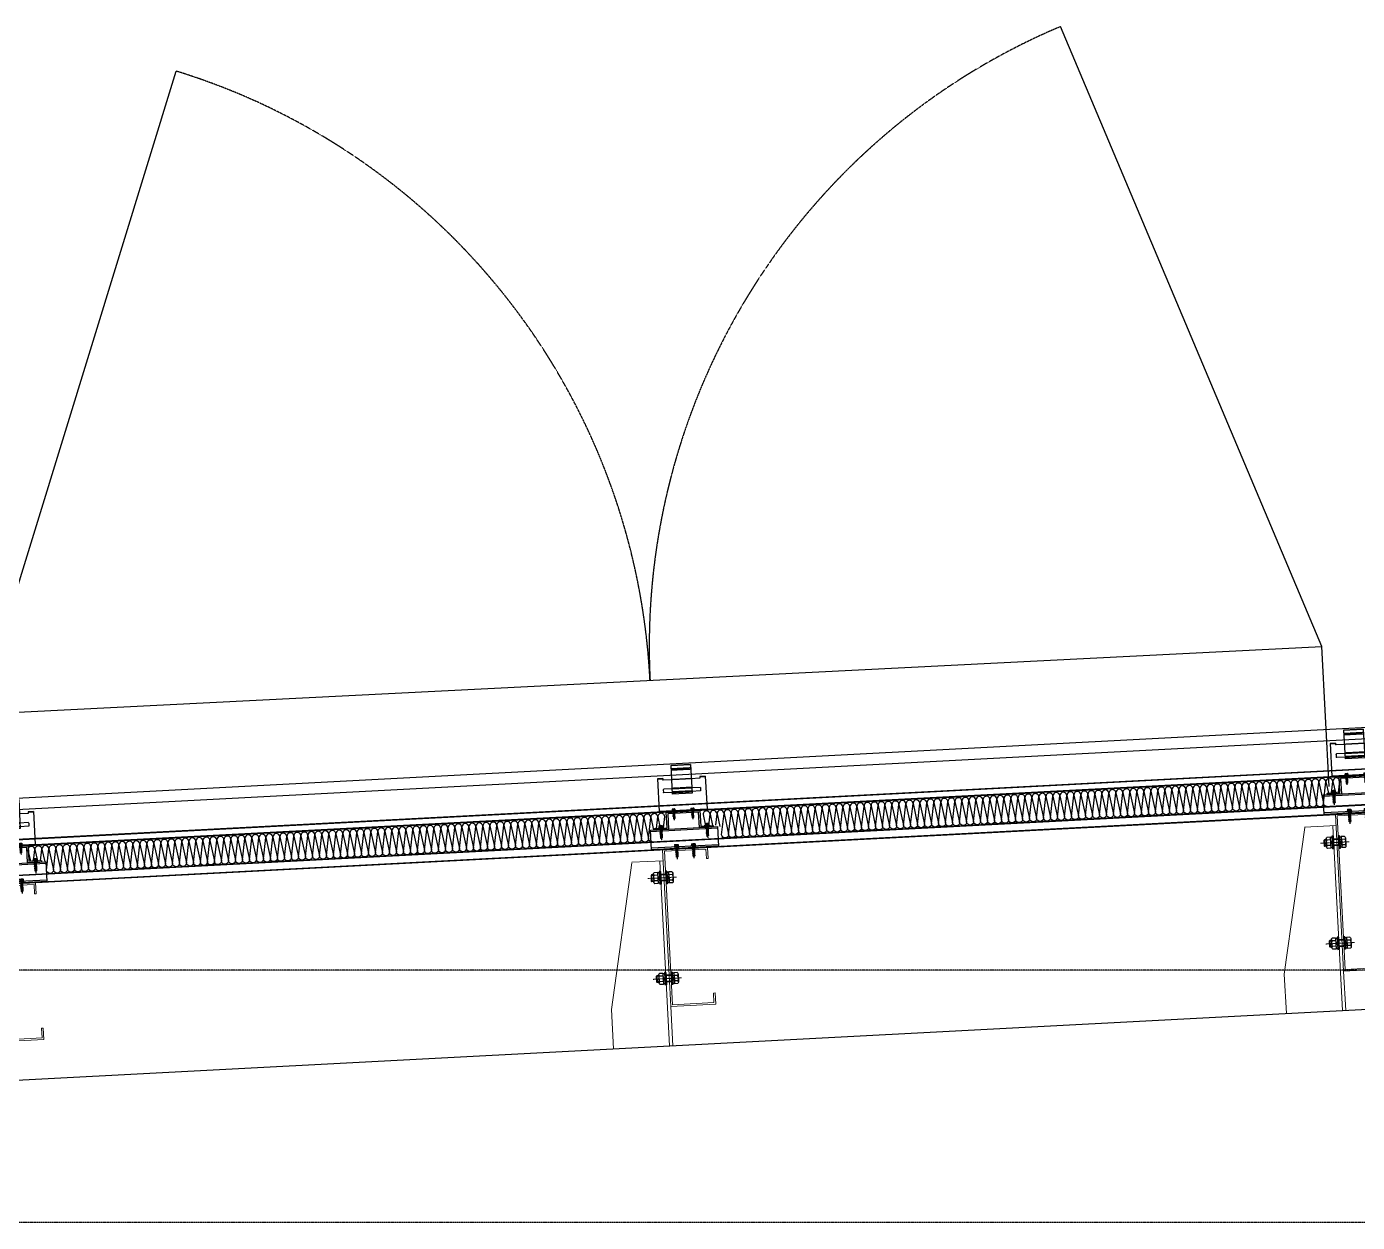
# Model space of a CAD drawing. Extents: x -599358 to 2865263, y -1062760 to 486533.
# Drawn here: x 1855521 to 1857895, y -661110 to -658977 of the extents above; entities that cross this region are included whole.
import ezdxf

# ---------------------------------------------------------------- set-up
doc = ezdxf.new("R2010")
doc.units = 0
for name, pattern in [('__DASH', [0.35, 0.25, -0.1]), ('CENTER', [2, 1.25, -0.25, 0.25, -0.25]), ('CENTER2', [28.575, 19.05, -3.175, 3.175, -3.175]), ('CONTINUOUS0', [0]), ('CONTINUOUS1', [0]), ('DASH', [0.35, 0.25, -0.1]), ('DOTE', [2.42, 2, -0.2, 0.02, -0.2])]:
    doc.linetypes.add(name, pattern=pattern)
for name, color, linetype in [('003_THICK', 7, 'CONTINUOUS1'), ('004_THIN', 6, 'CONTINUOUS0'), ('A-AXIS-DOTE', 14, 'DOTE'), ('A-LIN-V', 9, 'Continuous'), ('BWM', 8, 'Continuous'), ('PJ', 151, 'Continuous'), ('SEAMLOK75 - SHEET', 6, 'Continuous'), ('ZX', 1, 'CENTER2')]:
    doc.layers.add(name, color=color, linetype=linetype)
for name, color, linetype, lineweight in [('C18', 4, 'CENTER', 13), ('S-dim', 81, 'Continuous', 0), ('粗', 7, 'Continuous', 50), ('紧固件', 4, 'Continuous', 13)]:
    doc.layers.add(name, color=color, linetype=linetype, lineweight=lineweight)

# ---------------------------------------------------------------- blocks, each defined once
blk = doc.blocks.new('w432424324')
at = {"layer": 'A-LIN-V', "color": 2}
blk.add_line((-768354.7, 584057.5), (-759779.7, 584507.5), dxfattribs=at)
blk = doc.blocks.new('1231534634654')
at = {"layer": 'A-LIN-V'}
for points in [[(-1775094.8, 580710.3), (-1774628.2, 581815.9)], [(-1772697.8, 580589.7), (-1773051.1, 581736.5)], [(-1777491.8, 580830.9), (-1772697.8, 580589.7)], [(-1772710.4, 580340), (-1772697.8, 580589.7)]]:
    blk.add_lwpolyline(points, dxfattribs=at)
at = {"layer": 'A-LIN-V', "linetype": 'DASH'}
for centre, start, end in [((-1775094.8, 580710.3), 357.1196, 67.1196), ((-1772697.8, 580589.7), 107.1196, 177.1196)]:
    blk.add_arc(centre, 1200, start, end, dxfattribs=at)
blk = doc.blocks.new('42432')
at = {"layer": 'A-LIN-V', "rotation": 5.760755105663479}
blk.add_blockref('1231534634654', (125748.8, 181213.9), dxfattribs=at)
blk = doc.blocks.new('34t65')
at = {"color": 2, "ltscale": 50}
for p, q in [((1430037, 238183.4), (1430157, 238183.4)), ((1430037, 238148.4), (1430037, 238183.4)), ((1430037, 238180.9), (1430157, 238180.9)), ((1430157, 238183.4), (1430157, 238148.4)), ((1430157, 238150.9), (1430037, 238150.9)), ((1430157, 238148.4), (1430037, 238148.4))]:
    blk.add_line(p, q, dxfattribs=at)
blk = doc.blocks.new('*U1726')
at = {"layer": 'PJ'}
for p, q in [((-4.4, 0.5), (-4.4, 0)), ((4.4, 0), (-4.4, 0)), ((-4.1, 0.8), (-3.1, 1)), ((4.1, 0.8), (-4.1, 0.8)), ((-3.1, 3.9), (-3.1, 1)), ((3.1, 1), (-3.1, 1)), ((2.3, 4.2), (-2.3, 4.2)), ((-2, 0.8), (-1.5, 1)), ((-1.5, 3.9), (-1.5, 1)), ((-1.5, 0), (-1.5, -1.6)), ((1.5, 3.9), (1.5, 1)), ((2.2, 0.8), (1.5, 1)), ((1.5, 0), (1.5, -1.1)), ((3.1, 3.9), (3.1, 1)), ((4.1, 0.8), (3.1, 1)), ((4.4, 0.5), (4.4, 0)), ((-2.1, -1.9), (2.1, -1.4)), ((-2.1, -1.9), (-1.5, -1.6)), ((-2.1, -1.9), (-1.5, -2.2)), ((-2.1, -3.3), (2.1, -2.8)), ((-2.1, -3.3), (-1.5, -3)), ((-2.1, -3.3), (-1.5, -3.6)), ((-2.1, -4.7), (2.1, -4.2)), ((-2.1, -4.7), (-1.5, -4.4)), ((-2.1, -4.7), (-1.5, -5)), ((-2.1, -6.1), (2.1, -5.6)), ((-2.1, -6.1), (-1.5, -5.8)), ((-2.1, -6.1), (-1.5, -6.4)), ((-2.1, -7.5), (2.1, -7)), ((-2.1, -7.5), (-1.5, -7.2)), ((-2.1, -7.5), (-1.5, -7.8)), ((-2.1, -8.9), (2.1, -8.4)), ((-2.1, -8.9), (-1.5, -8.6)), ((-2.1, -8.9), (-1.5, -9.2)), ((-2.1, -10.3), (2.1, -9.8)), ((-2.1, -10.3), (-1.5, -10)), ((-2.1, -10.3), (-1.5, -10.6)), ((-2.1, -11.7), (2.1, -11.2)), ((-2.1, -11.7), (-1.5, -11.4)), ((-2.1, -11.7), (-1.5, -12)), ((-2.1, -13.1), (-1.5, -12.8)), ((-2.1, -13.1), (-1.1, -13)), ((-2.1, -13.1), (-1.5, -13.4)), ((-1.5, -1.6), (1.5, -1.1)), ((-1.5, -2.2), (1.5, -1.7)), ((-1.5, -2.2), (-1.5, -3)), ((-1.5, -3), (1.5, -2.5)), ((-1.5, -3.6), (1.5, -3.1)), ((-1.5, -3.6), (-1.5, -4.4)), ((-1.5, -4.4), (1.5, -3.9)), ((-1.5, -5), (1.5, -4.5)), ((-1.5, -5), (-1.5, -5.8)), ((-1.5, -5.8), (1.5, -5.3)), ((-1.5, -6.4), (1.5, -5.9)), ((-1.5, -6.4), (-1.5, -7.2)), ((-1.5, -7.2), (1.5, -6.7)), ((-1.5, -7.8), (1.5, -7.3)), ((-1.5, -7.8), (-1.5, -8.6)), ((-1.5, -8.6), (1.5, -8.1)), ((-1.5, -9.2), (1.5, -8.7)), ((-1.5, -9.2), (-1.5, -10)), ((-1.5, -10), (1.5, -9.5)), ((-1.5, -10.6), (1.5, -10.1)), ((-1.5, -10.6), (-1.5, -11.4)), ((-1.5, -11.4), (1.5, -10.9)), ((-1.5, -12), (1.5, -11.5)), ((-1.5, -12), (-1.5, -12.8)), ((-1.5, -12.8), (-1, -12.7)), ((-1.5, -13.4), (-1.5, -17.2)), ((-1.5, -13.4), (-1.3, -13.4)), ((0, -18.6), (-1.5, -17.2)), ((0, -18.6), (1.5, -17.2)), ((0.6, -12.4), (1.5, -12.3)), ((0.7, -12.8), (2.1, -12.6)), ((0.7, -13), (1.5, -12.9)), ((0.7, -13.8), (1.5, -13.7)), ((0.7, -14.2), (2.1, -14)), ((0.7, -14.4), (1.5, -14.3)), ((1.5, -0.3), (1.5, -1.1)), ((2.1, -1.4), (1.5, -1.1)), ((2.1, -1.4), (1.5, -1.7)), ((1.5, -1.7), (1.5, -2.5)), ((2.1, -2.8), (1.5, -2.5)), ((2.1, -2.8), (1.5, -3.1)), ((1.5, -3.1), (1.5, -3.9)), ((2.1, -4.2), (1.5, -3.9)), ((2.1, -4.2), (1.5, -4.5)), ((1.5, -4.5), (1.5, -5.3)), ((2.1, -5.6), (1.5, -5.3)), ((2.1, -5.6), (1.5, -5.9)), ((1.5, -5.9), (1.5, -6.7)), ((2.1, -7), (1.5, -6.7)), ((2.1, -7), (1.5, -7.3)), ((1.5, -7.3), (1.5, -8.1)), ((2.1, -8.4), (1.5, -8.1)), ((2.1, -8.4), (1.5, -8.7)), ((1.5, -8.7), (1.5, -9.5)), ((2.1, -9.8), (1.5, -9.5)), ((2.1, -9.8), (1.5, -10.1)), ((1.5, -10.1), (1.5, -10.9)), ((2.1, -11.2), (1.5, -10.9)), ((2.1, -11.2), (1.5, -11.5)), ((1.5, -11.5), (1.5, -12.3)), ((2.1, -12.6), (1.5, -12.3)), ((2.1, -12.6), (1.5, -12.9)), ((1.5, -12.9), (1.5, -13.7)), ((2.1, -14), (1.5, -13.7)), ((2.1, -14), (1.5, -14.3)), ((1.5, -14.3), (1.5, -17.2))]:
    blk.add_line(p, q, dxfattribs=at)
blk.add_lwpolyline([(0, -18.6), (0.7, -14.4), (0.7, -12.7, 0.417657), (0.4, -12.4, 0.097062), (-1, -12.7), (-1.5, -13.8)], format="xyb", dxfattribs=at)
for centre, radius, start, end in [((-4.1, 0.5), 0.3, 90, 180), ((-2.3, 3.3), 0.951, 35.4009, 144.5991), ((0, 1), 3.2, 61.0594, 118.9406), ((2.3, 3.3), 0.951, 35.4009, 144.5991), ((4.1, 0.5), 0.3, 0, 90)]:
    blk.add_arc(centre, radius, start, end, dxfattribs=at)
at = {"layer": 'ZX', "ltscale": 0.2}
blk.add_line((0, 4.9), (0, -21), dxfattribs=at)
blk = doc.blocks.new('A$C2F3B4A73')
at = {"layer": '粗', "lineweight": -2}
for p, q in [((25.2, 101.1), (60.4, 101.1)), ((25.2, 101.1), (25.2, 49.6)), ((60.4, 101.1), (60.4, 49.6)), ((0, 78.7), (9.6, 78.7)), ((0, 78.7), (0, 19.8)), ((9.6, 78.7), (9.6, 76.3)), ((10.4, 75.5), (25.2, 75.5)), ((60.4, 75.5), (75.2, 75.5)), ((76, 78.7), (85.6, 78.7)), ((76, 78.7), (76, 76.3)), ((85.6, 78.7), (85.6, 19.8)), ((9.6, 58.4), (9.6, 53.6)), ((10.4, 59.2), (25.2, 59.2)), ((10.4, 52.8), (25.2, 52.8)), ((25.2, 58.4), (60.4, 58.4)), ((25.2, 53.6), (60.4, 53.6)), ((25.2, 49.6), (60.4, 49.6)), ((60.4, 59.2), (75.2, 59.2)), ((60.4, 52.8), (75.2, 52.8)), ((76, 58.4), (76, 53.6)), ((0, 19.8), (85.6, 19.8)), ((0, 18.8), (0, 19.8)), ((0, 18.8), (85.6, 18.8)), ((14.4, 19.8), (14.4, 18.8)), ((71.2, 19.8), (71.2, 18.8)), ((85.6, 19.8), (85.6, 18.8))]:
    blk.add_line(p, q, dxfattribs=at)
at = {"layer": '粗', "linetype": 'DASH', "lineweight": -2}
for p, q in [((25.2, 100.6), (60.4, 100.6)), ((0, 77.7), (9.6, 77.7)), ((25.2, 94.7), (60.4, 94.7)), ((25.2, 92.3), (60.4, 92.3)), ((25.2, 75.5), (60.4, 75.5)), ((76, 77.7), (85.6, 77.7)), ((25.2, 60), (60.4, 60)), ((25.2, 59.2), (60.4, 59.2)), ((25.2, 52.8), (60.4, 52.8)), ((25.2, 52), (60.4, 52)), ((16, 19.8), (16, 18.8)), ((21.6, 19.8), (21.6, 18.8)), ((29.6, 19.8), (29.6, 18.8)), ((35.2, 19.8), (35.2, 18.8)), ((50.4, 19.8), (50.4, 18.8)), ((56, 19.8), (56, 18.8)), ((64, 19.8), (64, 18.8)), ((69.6, 19.8), (69.6, 18.8))]:
    blk.add_line(p, q, dxfattribs=at)
at = {"layer": '粗', "lineweight": -2}
for centre, start, end in [((10.4, 76.3), 180, 270), ((75.2, 76.3), 270, 0), ((10.4, 58.4), 90, 180), ((10.4, 53.6), 180, 270), ((75.2, 58.4), 0, 90), ((75.2, 53.6), 270, 0)]:
    blk.add_arc(centre, 0.8, start, end, dxfattribs=at)
at = {"layer": '紧固件', "color": 2, "yscale": 0.8, "zscale": 0.8}
for p, xscale in [((26.1, 19.8), 0.8), ((59.5, 19.8), -0.8)]:
    blk.add_blockref('*U1726', p, dxfattribs=dict(at, xscale=xscale))
blk = doc.blocks.new('A$C51791418')
blk.add_blockref('A$C2F3B4A73', (-42.8, -15.8))
blk = doc.blocks.new('*U1756')
at = {"layer": '003_THICK', "color": 2}
for points in [[(-11, 13.1, 0.611769), (-11, 6.5, 0.611769)], [(-11, 6.5, 0.305859), (-11, -6.5, 0.305859)], [(31.2, 6.5, 0.61177), (31.2, 13.1, 0.61177)], [(31.2, -6.5, 0.305858), (31.2, 6.5, 0.305858)], [(-11, -6.5, 0.611769), (-11, -13.1, 0.611769)], [(31.2, -13.1, 0.61177), (31.2, -6.5, 0.61177)]]:
    blk.add_lwpolyline(points, format="xyb", dxfattribs=at)
for points in [[(-13, 9.8), (-13, -9.8)], [(-11, 13.1), (-3, 13.1)], [(-11, 6.5), (-3, 6.5)], [(-3.6, 8), (-3.6, -8)], [(-3, 13.1), (-3, -13.1)], [(-3, 12.1), (1.1, 12.1)], [(-3, 0), (1.1, 4.1)], [(-3, -4.1), (1.1, 0)], [(1.1, 15), (4.1, 15)], [(1.1, 15), (1.1, -15)], [(4.1, 15), (4.1, -15)], [(4.1, 8), (16.1, 8)], [(16.1, 15), (16.1, -15)], [(16.1, 15), (19.1, 15)], [(19.1, 15), (19.1, -15)], [(19.1, 12.1), (23.2, 12.1)], [(19.1, 0), (23.2, 4.1)], [(23.2, 13.1), (23.2, -13.1)], [(23.2, 13.1), (31.2, 13.1)], [(23.2, 6.5), (31.2, 6.5)], [(33.2, 9.8), (33.2, -9.8)], [(33.2, 8), (37.5, 8)], [(37.5, 8), (37.5, -8)], [(37.5, 8), (39, 6.5)], [(39, 6.5), (39, -6.5)], [(-11, -6.5), (-3, -6.5)], [(-11, -13.1), (-3, -13.1)], [(-3, -12.1), (1.1, -12.1)], [(1.1, -15), (4.1, -15)], [(4.1, -8), (16.1, -8)], [(16.1, -15), (19.1, -15)], [(19.1, -4.1), (23.2, 0)], [(19.1, -12.1), (23.2, -12.1)], [(23.2, -6.5), (31.2, -6.5)], [(23.2, -13.1), (31.2, -13.1)], [(33.2, -8), (37.5, -8)], [(37.5, -8), (39, -6.5)]]:
    blk.add_lwpolyline(points, dxfattribs=at)
at = {"layer": '004_THIN', "color": 2}
for points in [[(-3.6, 6.5), (16.1, 6.5)], [(33.2, 6.5), (39, 6.5)], [(-3.6, -6.5), (16.1, -6.5)], [(33.2, -6.5), (39, -6.5)]]:
    blk.add_lwpolyline(points, dxfattribs=at)
at = {"layer": 'C18', "color": 1, "ltscale": 0.6}
blk.add_lwpolyline([(-21, 0), (47, 0)], dxfattribs=at)
blk = doc.blocks.new('*U1755')
at = {"layer": '003_THICK', "color": 2}
for points in [[(-11, 13.1, 0.611769), (-11, 6.5, 0.611769)], [(-11, 6.5, 0.305859), (-11, -6.5, 0.305859)], [(31.2, 6.5, 0.61177), (31.2, 13.1, 0.61177)], [(31.2, -6.5, 0.305858), (31.2, 6.5, 0.305858)], [(-11, -6.5, 0.611769), (-11, -13.1, 0.611769)], [(31.2, -13.1, 0.61177), (31.2, -6.5, 0.61177)]]:
    blk.add_lwpolyline(points, format="xyb", dxfattribs=at)
for points in [[(-13, 9.8), (-13, -9.8)], [(-11, 13.1), (-3, 13.1)], [(-11, 6.5), (-3, 6.5)], [(-3.6, 8), (-3.6, -8)], [(-3, 13.1), (-3, -13.1)], [(-3, 12.1), (1.1, 12.1)], [(-3, 0), (1.1, 4.1)], [(-3, -4.1), (1.1, 0)], [(1.1, 15), (4.1, 15)], [(1.1, 15), (1.1, -15)], [(4.1, 15), (4.1, -15)], [(4.1, 8), (16.1, 8)], [(16.1, 15), (16.1, -15)], [(16.1, 15), (19.1, 15)], [(19.1, 15), (19.1, -15)], [(19.1, 12.1), (23.2, 12.1)], [(19.1, 0), (23.2, 4.1)], [(23.2, 13.1), (23.2, -13.1)], [(23.2, 13.1), (31.2, 13.1)], [(23.2, 6.5), (31.2, 6.5)], [(33.2, 9.8), (33.2, -9.8)], [(33.2, 8), (37.5, 8)], [(37.5, 8), (37.5, -8)], [(37.5, 8), (39, 6.5)], [(39, 6.5), (39, -6.5)], [(-11, -6.5), (-3, -6.5)], [(-11, -13.1), (-3, -13.1)], [(-3, -12.1), (1.1, -12.1)], [(1.1, -15), (4.1, -15)], [(4.1, -8), (16.1, -8)], [(16.1, -15), (19.1, -15)], [(19.1, -4.1), (23.2, 0)], [(19.1, -12.1), (23.2, -12.1)], [(23.2, -6.5), (31.2, -6.5)], [(23.2, -13.1), (31.2, -13.1)], [(33.2, -8), (37.5, -8)], [(37.5, -8), (39, -6.5)]]:
    blk.add_lwpolyline(points, dxfattribs=at)
at = {"layer": '004_THIN', "color": 2}
for points in [[(-3.6, 6.5), (16.1, 6.5)], [(33.2, 6.5), (39, 6.5)], [(-3.6, -6.5), (16.1, -6.5)], [(33.2, -6.5), (39, -6.5)]]:
    blk.add_lwpolyline(points, dxfattribs=at)
at = {"layer": 'C18', "color": 1, "ltscale": 0.6}
blk.add_lwpolyline([(-21, 0), (47, 0)], dxfattribs=at)
blk = doc.blocks.new('1112')
at = {"color": 2}
blk.add_lwpolyline([(1432456, 238570.9), (1432478.5, 238570.9), (1432478.5, 238598.4), (1432538.5, 238598.4), (1432538.5, 238570.9), (1432561, 238570.9), (1432561, 238568.4), (1432536, 238568.4), (1432536, 238595.9), (1432481, 238595.9), (1432481, 238568.4), (1432456, 238568.4)], close=True, dxfattribs=at)
at = {"layer": 'S-dim', "ltscale": 10}
for p, q in [((1432412.5, 238511.6), (1432362.5, 238252.3)), ((1432412.5, 238512.7), (1432468.5, 238512.7)), ((1432462.5, 238511.6), (1432462.5, 238182.3)), ((1432362.5, 238252.3), (1432362.5, 238182.3)), ((1432468.5, 238252.3), (1432468.5, 238182.3)), ((1432362.5, 238182.3), (1432468.5, 238182.3))]:
    blk.add_line(p, q, dxfattribs=at)
at = {"layer": 'S-dim', "color": 6, "ltscale": 10}
blk.add_lwpolyline([(1432548.5, 238512.3), (1432548.5, 238532.3), (1432468.5, 238532.3), (1432468.5, 238252.3), (1432548.5, 238252.3), (1432548.5, 238272.3), (1432545.5, 238272.3), (1432545.5, 238255.3), (1432471.5, 238255.3), (1432471.5, 238529.3), (1432545.5, 238529.3), (1432545.5, 238512.3)], close=True, dxfattribs=at)
blk.add_blockref('34t65', (2411.5, 385))
at = {"xscale": -0.7500000000000001, "yscale": 0.7500000000000001, "zscale": 0.7500000000000001, "rotation": 359.9999999722328}
for name, p in [('*U1756', (1432474.6, 238482.3)), ('*U1755', (1432474.6, 238302.3))]:
    blk.add_blockref(name, p, dxfattribs=at)
at = {"layer": 'SEAMLOK75 - SHEET', "xscale": -1}
blk.add_blockref('A$C51791418', (1432508.5, 238596.4), dxfattribs=at)
at = {"layer": '紧固件', "xscale": -1.023999999801318, "yscale": 1.023999999801318, "zscale": 1.023999999801318}
for p in [(1432467.3, 238570.9), (1432549.8, 238570.9, 0), (1432493.5, 238535.9), (1432523.5, 238535.9)]:
    blk.add_blockref('*U1726', p, dxfattribs=at)

msp = doc.modelspace()

# ---------------------------------------------------------------- linework, layer by layer
at = {"color": 1, "ltscale": 50}
for p, q in [((1859245.3, -660241.7), (1850826.3, -660683.5)), ((1859245.3, -660243.2), (1850826.3, -660685))]:
    msp.add_line(p, q, dxfattribs=at)
at = {"color": 4, "ltscale": 50}
for p, q in [((1850836.7, -660735.6), (1859245.4, -660294.4, 0)), ((1850836.7, -660736.4), (1859245.4, -660295.2, 0)), ((1850836.7, -660749.9), (1859245.4, -660308.6, 0)), ((1850836.7, -660750.7), (1859245.4, -660309.4, 0))]:
    msp.add_line(p, q, dxfattribs=at)
at = {"color": 2, "ltscale": 50}
msp.add_line((1850836.7, -660749.6), (1859245.4, -660308.3, 0), dxfattribs=at)
at = {"layer": 'A-AXIS-DOTE', "linetype": '__DASH', "ltscale": 2}
for p, q in [((1930835.3, -660659.9), (1839476.3, -660659.9)), ((1930835.3, -661109.9), (1839476.3, -661109.9))]:
    msp.add_line(p, q, dxfattribs=at)
at = {"layer": 'BWM', "elevation": 0}
for points in [[(1857840.8, -660368.1, -0.414214), (1857834.3, -660362.2), (1857838.6, -660324.4, 1), (1857826.1, -660325.1), (1857834.3, -660362.2, -1), (1857821.8, -660362.8), (1857826.1, -660325.1, 1), (1857813.6, -660325.7), (1857821.8, -660362.8, -1), (1857809.3, -660363.5), (1857813.6, -660325.7, 1), (1857801.1, -660326.4), (1857809.3, -660363.5, -1), (1857796.8, -660364.1), (1857801.1, -660326.4, 1), (1857788.6, -660327), (1857796.8, -660364.1, -1), (1857784.3, -660364.8), (1857788.6, -660327, 1), (1857776.1, -660327.7), (1857784.3, -660364.8, -1), (1857771.9, -660365.4), (1857776.1, -660327.7, 1), (1857763.7, -660328.3), (1857771.9, -660365.4, -1), (1857759.4, -660366.1), (1857763.7, -660328.3, 1), (1857751.2, -660329), (1857759.4, -660366.1, -1), (1857746.9, -660366.8), (1857751.2, -660329, 1), (1857738.7, -660329.7), (1857746.9, -660366.8, -1), (1857734.4, -660367.4), (1857738.7, -660329.7, 1), (1857726.2, -660330.3), (1857734.4, -660367.4, -1), (1857721.9, -660368.1), (1857726.2, -660330.3, 1), (1857713.7, -660331), (1857721.9, -660368.1, -1), (1857709.4, -660368.7), (1857713.7, -660331, 1), (1857701.2, -660331.6), (1857709.4, -660368.7, -1), (1857697, -660369.4), (1857701.2, -660331.6, 1), (1857688.8, -660332.3), (1857697, -660369.4, -1), (1857684.5, -660370), (1857688.8, -660332.3, 1), (1857676.3, -660332.9), (1857684.5, -660370, -1), (1857672, -660370.7), (1857676.3, -660332.9, 1), (1857663.8, -660333.6), (1857672, -660370.7, -1), (1857659.5, -660371.3), (1857663.8, -660333.6, 1), (1857651.3, -660334.2), (1857659.5, -660371.3, -1), (1857647, -660372), (1857651.3, -660334.2, 1), (1857638.8, -660334.9), (1857647, -660372, -1), (1857634.6, -660372.6), (1857638.8, -660334.9, 1), (1857626.3, -660335.5), (1857634.6, -660372.6, -1), (1857622.1, -660373.3), (1857626.3, -660335.5, 1), (1857613.9, -660336.2), (1857622.1, -660373.3, -1), (1857609.6, -660374), (1857613.9, -660336.2, 1), (1857601.4, -660336.9), (1857609.6, -660374, -1), (1857597.1, -660374.6), (1857601.4, -660336.9, 1), (1857588.9, -660337.5), (1857597.1, -660374.6, -1), (1857584.6, -660375.3), (1857588.9, -660337.5, 1), (1857576.4, -660338.2), (1857584.6, -660375.3, -1), (1857572.1, -660375.9), (1857576.4, -660338.2, 1), (1857563.9, -660338.8), (1857572.1, -660375.9, -1), (1857559.7, -660376.6), (1857563.9, -660338.8, 1), (1857551.4, -660339.5), (1857559.7, -660376.6, -1), (1857547.2, -660377.2), (1857551.4, -660339.5, 1), (1857539, -660340.1), (1857547.2, -660377.2, -1), (1857534.7, -660377.9), (1857539, -660340.1, 1), (1857526.5, -660340.8), (1857534.7, -660377.9, -1), (1857522.2, -660378.5), (1857526.5, -660340.8, 1), (1857514, -660341.4), (1857522.2, -660378.5, -1), (1857509.7, -660379.2), (1857514, -660341.4, 1), (1857501.5, -660342.1), (1857509.7, -660379.2, -1), (1857497.2, -660379.9), (1857501.5, -660342.1, 1), (1857489, -660342.8), (1857497.2, -660379.9, -1), (1857484.8, -660380.5), (1857489, -660342.8, 1), (1857476.5, -660343.4), (1857484.8, -660380.5, -1), (1857472.3, -660381.2), (1857476.5, -660343.4, 1), (1857464.1, -660344.1), (1857472.3, -660381.2, -1), (1857459.8, -660381.8), (1857464.1, -660344.1, 1), (1857451.6, -660344.7), (1857459.8, -660381.8, -1), (1857447.3, -660382.5), (1857451.6, -660344.7, 1), (1857439.1, -660345.4), (1857447.3, -660382.5, -1), (1857434.8, -660383.1), (1857439.1, -660345.4, 1), (1857426.6, -660346), (1857434.8, -660383.1, -1), (1857422.3, -660383.8), (1857426.6, -660346, 1), (1857414.1, -660346.7), (1857422.3, -660383.8, -1), (1857409.9, -660384.4), (1857414.1, -660346.7, 1), (1857401.7, -660347.3), (1857409.9, -660384.4, -1), (1857397.4, -660385.1), (1857401.7, -660347.3, 1), (1857389.2, -660348), (1857397.4, -660385.1, -1), (1857384.9, -660385.8), (1857389.2, -660348, 1), (1857376.7, -660348.6), (1857384.9, -660385.8, -1), (1857372.4, -660386.4), (1857376.7, -660348.6, 1), (1857364.2, -660349.3), (1857372.4, -660386.4, -1), (1857359.9, -660387.1), (1857364.2, -660349.3, 1), (1857351.7, -660350), (1857359.9, -660387.1, -1), (1857347.4, -660387.7), (1857351.7, -660350, 1), (1857339.2, -660350.6), (1857347.4, -660387.7, -1), (1857335, -660388.4), (1857339.2, -660350.6, 1), (1857326.8, -660351.3), (1857335, -660388.4, -1), (1857322.5, -660389), (1857326.8, -660351.3, 1), (1857314.3, -660351.9), (1857322.5, -660389, -1), (1857310, -660389.7), (1857314.3, -660351.9, 1), (1857301.8, -660352.6), (1857310, -660389.7, -1), (1857297.5, -660390.3), (1857301.8, -660352.6, 1), (1857289.3, -660353.2), (1857297.5, -660390.3, -1), (1857285, -660391), (1857289.3, -660353.2, 1), (1857276.8, -660353.9), (1857285, -660391, -1), (1857272.5, -660391.6), (1857276.8, -660353.9, 1), (1857264.3, -660354.5), (1857272.5, -660391.6, -1), (1857260.1, -660392.3), (1857264.3, -660354.5, 1), (1857251.9, -660355.2), (1857260.1, -660392.3, -1), (1857247.6, -660393), (1857251.9, -660355.2, 1), (1857239.4, -660355.9), (1857247.6, -660393, -1), (1857235.1, -660393.6), (1857239.4, -660355.9, 1), (1857226.9, -660356.5), (1857235.1, -660393.6, -1), (1857222.6, -660394.3), (1857226.9, -660356.5, 1), (1857214.4, -660357.2), (1857222.6, -660394.3, -1), (1857210.1, -660394.9), (1857214.4, -660357.2, 1), (1857201.9, -660357.8), (1857210.1, -660394.9, -1), (1857197.7, -660395.6), (1857201.9, -660357.8, 1), (1857189.4, -660358.5), (1857197.7, -660395.6, -1), (1857185.2, -660396.2), (1857189.4, -660358.5, 1), (1857177, -660359.1), (1857185.2, -660396.2, -1), (1857172.7, -660396.9), (1857177, -660359.1, 1), (1857164.5, -660359.8), (1857172.7, -660396.9, -1), (1857160.2, -660397.5), (1857164.5, -660359.8, 1), (1857152, -660360.4), (1857160.2, -660397.5, -1), (1857147.7, -660398.2), (1857152, -660360.4, 1), (1857139.5, -660361.1), (1857147.7, -660398.2, -1), (1857135.2, -660398.9), (1857139.5, -660361.1, 1), (1857127, -660361.7), (1857135.2, -660398.9, -1), (1857122.8, -660399.5), (1857127, -660361.7, 1), (1857114.5, -660362.4), (1857122.8, -660399.5, -1), (1857110.3, -660400.2), (1857114.5, -660362.4, 1), (1857102.1, -660363.1), (1857110.3, -660400.2, -1), (1857097.8, -660400.8), (1857102.1, -660363.1, 1), (1857089.6, -660363.7), (1857097.8, -660400.8, -1), (1857085.3, -660401.5), (1857089.6, -660363.7, 1), (1857077.1, -660364.4), (1857085.3, -660401.5, -1), (1857072.8, -660402.1), (1857077.1, -660364.4, 1), (1857064.6, -660365), (1857072.8, -660402.1, -1), (1857060.3, -660402.8), (1857064.6, -660365, 1), (1857052.1, -660365.7), (1857060.3, -660402.8, -1), (1857047.9, -660403.4), (1857052.1, -660365.7, 1), (1857039.7, -660366.3), (1857047.9, -660403.4, -1), (1857035.4, -660404.1), (1857039.7, -660366.3, 1), (1857027.2, -660367), (1857035.4, -660404.1, -1), (1857022.9, -660404.7), (1857027.2, -660367, 1), (1857014.7, -660367.6), (1857022.9, -660404.7, -1), (1857010.4, -660405.4), (1857014.7, -660367.6, 1), (1857002.2, -660368.3), (1857010.4, -660405.4, -1), (1856997.9, -660406.1), (1857002.2, -660368.3, 1), (1856989.7, -660369), (1856997.9, -660406.1, -1), (1856985.4, -660406.7), (1856989.7, -660369, 1), (1856977.2, -660369.6), (1856985.4, -660406.7, -1), (1856973, -660407.4), (1856977.2, -660369.6, 1), (1856964.8, -660370.3), (1856973, -660407.4, -1), (1856960.5, -660408), (1856964.8, -660370.3, 1), (1856952.3, -660370.9), (1856960.5, -660408, -1), (1856948, -660408.7), (1856952.3, -660370.9, 1), (1856939.8, -660371.6), (1856948, -660408.7, -1), (1856935.5, -660409.3), (1856939.8, -660371.6, 1), (1856927.3, -660372.2), (1856935.5, -660409.3, -1), (1856923, -660410), (1856927.3, -660372.2, 1), (1856914.8, -660372.9), (1856923, -660410, -1), (1856910.5, -660410.6), (1856914.8, -660372.9, 1), (1856902.3, -660373.5), (1856910.5, -660410.6, -1), (1856898.1, -660411.3), (1856902.3, -660373.5, 1), (1856889.9, -660374.2), (1856898.1, -660411.3, -1), (1856885.6, -660412), (1856889.9, -660374.2, 1), (1856877.4, -660374.9), (1856885.6, -660412, -1), (1856873.1, -660412.6), (1856877.4, -660374.9, 1), (1856864.9, -660375.5), (1856873.1, -660412.6, -1), (1856860.6, -660413.3), (1856864.9, -660375.5, 1), (1856852.4, -660376.2), (1856860.6, -660413.3, -1), (1856848.1, -660413.9), (1856852.4, -660376.2, 1), (1856839.9, -660376.8), (1856848.1, -660413.9, -1), (1856835.7, -660414.6), (1856839.9, -660376.8, 1), (1856827.4, -660377.5), (1856835.7, -660414.6, -1), (1856823.2, -660415.2), (1856827.4, -660377.5, 1), (1856815, -660378.1), (1856823.2, -660415.2, -1), (1856810.7, -660415.9), (1856815, -660378.1, 1), (1856802.5, -660378.8), (1856810.7, -660415.9, -1), (1856798.2, -660416.5), (1856802.5, -660378.8, 1), (1856790, -660379.4), (1856798.2, -660416.5, -1), (1856785.7, -660417.2), (1856790, -660379.4, 1), (1856777.5, -660380.1), (1856785.7, -660417.2, -1), (1856773.2, -660417.8), (1856777.5, -660380.1, 1), (1856765, -660380.7), (1856773.2, -660417.8, -1), (1856760.8, -660418.5), (1856765, -660380.7, 1), (1856752.5, -660381.4), (1856757.5, -660403.8)], [(1857848.7, -660344), (1857851, -660323.8, 1), (1857838.6, -660324.4), (1857843.5, -660346.8)], [(1857861.2, -660343.4), (1857863.5, -660323.1, 1), (1857851, -660323.8), (1857855.4, -660343.7)], [(1856636.7, -660431.3, -0.414214), (1856630.1, -660425.4), (1856634.4, -660387.6, 1), (1856621.9, -660388.3), (1856630.1, -660425.4, -1), (1856617.6, -660426), (1856621.9, -660388.3, 1), (1856609.4, -660388.9), (1856617.6, -660426, -1), (1856605.2, -660426.7), (1856609.4, -660388.9, 1), (1856597, -660389.6), (1856605.2, -660426.7, -1), (1856592.7, -660427.3), (1856597, -660389.6, 1), (1856584.5, -660390.2), (1856592.7, -660427.3, -1), (1856580.2, -660428), (1856584.5, -660390.2, 1), (1856572, -660390.9), (1856580.2, -660428, -1), (1856567.7, -660428.6), (1856572, -660390.9, 1), (1856559.5, -660391.5), (1856567.7, -660428.6, -1), (1856555.2, -660429.3), (1856559.5, -660391.5, 1), (1856547, -660392.2), (1856555.2, -660429.3, -1), (1856542.8, -660429.9), (1856547, -660392.2, 1), (1856534.5, -660392.8), (1856542.8, -660429.9, -1), (1856530.3, -660430.6), (1856534.5, -660392.8, 1), (1856522.1, -660393.5), (1856530.3, -660430.6, -1), (1856517.8, -660431.3), (1856522.1, -660393.5, 1), (1856509.6, -660394.2), (1856517.8, -660431.3, -1), (1856505.3, -660431.9), (1856509.6, -660394.2, 1), (1856497.1, -660394.8), (1856505.3, -660431.9, -1), (1856492.8, -660432.6), (1856497.1, -660394.8, 1), (1856484.6, -660395.5), (1856492.8, -660432.6, -1), (1856480.3, -660433.2), (1856484.6, -660395.5, 1), (1856472.1, -660396.1), (1856480.3, -660433.2, -1), (1856467.9, -660433.9), (1856472.1, -660396.1, 1), (1856459.6, -660396.8), (1856467.9, -660433.9, -1), (1856455.4, -660434.5), (1856459.6, -660396.8, 1), (1856447.2, -660397.4), (1856455.4, -660434.5, -1), (1856442.9, -660435.2), (1856447.2, -660397.4, 1), (1856434.7, -660398.1), (1856442.9, -660435.2, -1), (1856430.4, -660435.8), (1856434.7, -660398.1, 1), (1856422.2, -660398.7), (1856430.4, -660435.8, -1), (1856417.9, -660436.5), (1856422.2, -660398.7, 1), (1856409.7, -660399.4), (1856417.9, -660436.5, -1), (1856405.4, -660437.2), (1856409.7, -660399.4, 1), (1856397.2, -660400), (1856405.4, -660437.2, -1), (1856393, -660437.8), (1856397.2, -660400, 1), (1856384.7, -660400.7), (1856393, -660437.8, -1), (1856380.5, -660438.5), (1856384.7, -660400.7, 1), (1856372.3, -660401.4), (1856380.5, -660438.5, -1), (1856368, -660439.1), (1856372.3, -660401.4, 1), (1856359.8, -660402), (1856368, -660439.1, -1), (1856355.5, -660439.8), (1856359.8, -660402, 1), (1856347.3, -660402.7), (1856355.5, -660439.8, -1), (1856343, -660440.4), (1856347.3, -660402.7, 1), (1856334.8, -660403.3), (1856343, -660440.4, -1), (1856330.5, -660441.1), (1856334.8, -660403.3, 1), (1856322.3, -660404), (1856330.5, -660441.1, -1), (1856318.1, -660441.7), (1856322.3, -660404, 1), (1856309.9, -660404.6), (1856318.1, -660441.7, -1), (1856305.6, -660442.4), (1856309.9, -660404.6, 1), (1856297.4, -660405.3), (1856305.6, -660442.4, -1), (1856293.1, -660443), (1856297.4, -660405.3, 1), (1856284.9, -660405.9), (1856293.1, -660443, -1), (1856280.6, -660443.7), (1856284.9, -660405.9, 1), (1856272.4, -660406.6), (1856280.6, -660443.7, -1), (1856268.1, -660444.4), (1856272.4, -660406.6, 1), (1856259.9, -660407.3), (1856268.1, -660444.4, -1), (1856255.6, -660445), (1856259.9, -660407.3, 1), (1856247.4, -660407.9), (1856255.6, -660445, -1), (1856243.2, -660445.7), (1856247.4, -660407.9, 1), (1856235, -660408.6), (1856243.2, -660445.7, -1), (1856230.7, -660446.3), (1856235, -660408.6, 1), (1856222.5, -660409.2), (1856230.7, -660446.3, -1), (1856218.2, -660447), (1856222.5, -660409.2, 1), (1856210, -660409.9), (1856218.2, -660447, -1), (1856205.7, -660447.6), (1856210, -660409.9, 1), (1856197.5, -660410.5), (1856205.7, -660447.6, -1), (1856193.2, -660448.3), (1856197.5, -660410.5, 1), (1856185, -660411.2), (1856193.2, -660448.3, -1), (1856180.7, -660448.9), (1856185, -660411.2, 1), (1856172.5, -660411.8), (1856180.7, -660448.9, -1), (1856168.3, -660449.6), (1856172.5, -660411.8, 1), (1856160.1, -660412.5), (1856168.3, -660449.6, -1), (1856155.8, -660450.3), (1856160.1, -660412.5, 1), (1856147.6, -660413.1), (1856155.8, -660450.3, -1), (1856143.3, -660450.9), (1856147.6, -660413.1, 1), (1856135.1, -660413.8), (1856143.3, -660450.9, -1), (1856130.8, -660451.6), (1856135.1, -660413.8, 1), (1856122.6, -660414.5), (1856130.8, -660451.6, -1), (1856118.3, -660452.2), (1856122.6, -660414.5, 1), (1856110.1, -660415.1), (1856118.3, -660452.2, -1), (1856105.9, -660452.9), (1856110.1, -660415.1, 1), (1856097.6, -660415.8), (1856105.9, -660452.9, -1), (1856093.4, -660453.5), (1856097.6, -660415.8, 1), (1856085.2, -660416.4), (1856093.4, -660453.5, -1), (1856080.9, -660454.2), (1856085.2, -660416.4, 1), (1856072.7, -660417.1), (1856080.9, -660454.2, -1), (1856068.4, -660454.8), (1856072.7, -660417.1, 1), (1856060.2, -660417.7), (1856068.4, -660454.8, -1), (1856055.9, -660455.5), (1856060.2, -660417.7, 1), (1856047.7, -660418.4), (1856055.9, -660455.5, -1), (1856043.4, -660456.1), (1856047.7, -660418.4, 1), (1856035.2, -660419), (1856043.4, -660456.1, -1), (1856031, -660456.8), (1856035.2, -660419, 1), (1856022.7, -660419.7), (1856031, -660456.8, -1), (1856018.5, -660457.5), (1856022.7, -660419.7, 1), (1856010.3, -660420.4), (1856018.5, -660457.5, -1), (1856006, -660458.1), (1856010.3, -660420.4, 1), (1855997.8, -660421), (1856006, -660458.1, -1), (1855993.5, -660458.8), (1855997.8, -660421, 1), (1855985.3, -660421.7), (1855993.5, -660458.8, -1), (1855981, -660459.4), (1855985.3, -660421.7, 1), (1855972.8, -660422.3), (1855981, -660459.4, -1), (1855968.5, -660460.1), (1855972.8, -660422.3, 1), (1855960.3, -660423), (1855968.5, -660460.1, -1), (1855956.1, -660460.7), (1855960.3, -660423, 1), (1855947.9, -660423.6), (1855956.1, -660460.7, -1), (1855943.6, -660461.4), (1855947.9, -660423.6, 1), (1855935.4, -660424.3), (1855943.6, -660461.4, -1), (1855931.1, -660462), (1855935.4, -660424.3, 1), (1855922.9, -660424.9), (1855931.1, -660462, -1), (1855918.6, -660462.7), (1855922.9, -660424.9, 1), (1855910.4, -660425.6), (1855918.6, -660462.7, -1), (1855906.1, -660463.4), (1855910.4, -660425.6, 1), (1855897.9, -660426.3), (1855906.1, -660463.4, -1), (1855893.6, -660464), (1855897.9, -660426.3, 1), (1855885.4, -660426.9), (1855893.6, -660464, -1), (1855881.2, -660464.7), (1855885.4, -660426.9, 1), (1855873, -660427.6), (1855881.2, -660464.7, -1), (1855868.7, -660465.3), (1855873, -660427.6, 1), (1855860.5, -660428.2), (1855868.7, -660465.3, -1), (1855856.2, -660466), (1855860.5, -660428.2, 1), (1855848, -660428.9), (1855856.2, -660466, -1), (1855843.7, -660466.6), (1855848, -660428.9, 1), (1855835.5, -660429.5), (1855843.7, -660466.6, -1), (1855831.2, -660467.3), (1855835.5, -660429.5, 1), (1855823, -660430.2), (1855831.2, -660467.3, -1), (1855818.7, -660467.9), (1855823, -660430.2, 1), (1855810.5, -660430.8), (1855818.7, -660467.9, -1), (1855806.3, -660468.6), (1855810.5, -660430.8, 1), (1855798.1, -660431.5), (1855806.3, -660468.6, -1), (1855793.8, -660469.2), (1855798.1, -660431.5, 1), (1855785.6, -660432.1), (1855793.8, -660469.2, -1), (1855781.3, -660469.9), (1855785.6, -660432.1, 1), (1855773.1, -660432.8), (1855781.3, -660469.9, -1), (1855768.8, -660470.6), (1855773.1, -660432.8, 1), (1855760.6, -660433.5), (1855768.8, -660470.6, -1), (1855756.3, -660471.2), (1855760.6, -660433.5, 1), (1855748.1, -660434.1), (1855756.3, -660471.2, -1), (1855743.9, -660471.9), (1855748.1, -660434.1, 1), (1855735.6, -660434.8), (1855743.9, -660471.9, -1), (1855731.4, -660472.5), (1855735.6, -660434.8, 1), (1855723.2, -660435.4), (1855731.4, -660472.5, -1), (1855718.9, -660473.2), (1855723.2, -660435.4, 1), (1855710.7, -660436.1), (1855718.9, -660473.2, -1), (1855706.4, -660473.8), (1855710.7, -660436.1, 1), (1855698.2, -660436.7), (1855706.4, -660473.8, -1), (1855693.9, -660474.5), (1855698.2, -660436.7, 1), (1855685.7, -660437.4), (1855693.9, -660474.5, -1), (1855681.4, -660475.1), (1855685.7, -660437.4, 1), (1855673.2, -660438), (1855681.4, -660475.1, -1), (1855669, -660475.8), (1855673.2, -660438, 1), (1855660.7, -660438.7), (1855669, -660475.8, -1), (1855656.5, -660476.5), (1855660.7, -660438.7, 1), (1855648.3, -660439.4), (1855656.5, -660476.5, -1), (1855644, -660477.1), (1855648.3, -660439.4, 1), (1855635.8, -660440), (1855644, -660477.1, -1), (1855631.5, -660477.8), (1855635.8, -660440, 1), (1855623.3, -660440.7), (1855631.5, -660477.8, -1), (1855619, -660478.4), (1855623.3, -660440.7, 1), (1855610.8, -660441.3), (1855619, -660478.4, -1), (1855606.5, -660479.1), (1855610.8, -660441.3, 1), (1855598.3, -660442), (1855606.5, -660479.1, -1), (1855594.1, -660479.7), (1855598.3, -660442, 1), (1855585.8, -660442.6), (1855594.1, -660479.7, -1), (1855581.6, -660480.4), (1855585.8, -660442.6, 1), (1855573.4, -660443.3), (1855581.6, -660480.4, -1), (1855569.1, -660481), (1855573.4, -660443.3, 1), (1855560.9, -660443.9), (1855569.1, -660481, -1), (1855556.6, -660481.7), (1855560.9, -660443.9, 1), (1855548.4, -660444.6), (1855553.4, -660467)], [(1856644.6, -660407.2), (1856646.9, -660386.9, 1), (1856634.4, -660387.6), (1856639.4, -660410)], [(1856657.1, -660406.6), (1856659.4, -660386.3, 1), (1856646.9, -660386.9), (1856651.3, -660406.9)], [(1856737.8, -660402.3), (1856740.1, -660382.1, 1), (1856727.6, -660382.7), (1856732, -660402.6)], [(1856750.2, -660401.7), (1856752.5, -660381.4, 1), (1856740.1, -660382.1), (1856744.5, -660402)], [(1855533.6, -660465.5), (1855535.9, -660445.2, 1), (1855523.4, -660445.9), (1855527.8, -660465.8)], [(1855546.1, -660464.9), (1855548.4, -660444.6, 1), (1855535.9, -660445.2), (1855540.3, -660465.2)]]:
    msp.add_lwpolyline(points, format="xyb", dxfattribs=at)
at = {"layer": 'SEAMLOK75 - SHEET'}
for p, q in [((1850578.3, -660611.7, 0), (1859226.6, -660157.9, 0)), ((1850579.3, -660631.7, 0), (1859221, -660178.2, 0)), ((1859227.8, -660231.9, 0), (1850582.1, -660685.6, 0)), ((1859230.5, -660232.8, 0), (1850582.2, -660686.6, 0))]:
    msp.add_line(p, q, dxfattribs=at)

# ---------------------------------------------------------------- block references
at = {"rotation": 3.004019978695776}
for p in [(439856, -973656.8, 0), (438656, -973719.8, 0), (437457.7, -973782.7, 0)]:
    msp.add_blockref('1112', p, dxfattribs=at)
at = {"layer": 'A-LIN-V'}
for name, p in [('w432424324', (2619024.9, -1245167.3)), ('42432', (3554104.5, -1241020.3))]:
    msp.add_blockref(name, p, dxfattribs=at)

doc.saveas('drawing.dxf')
